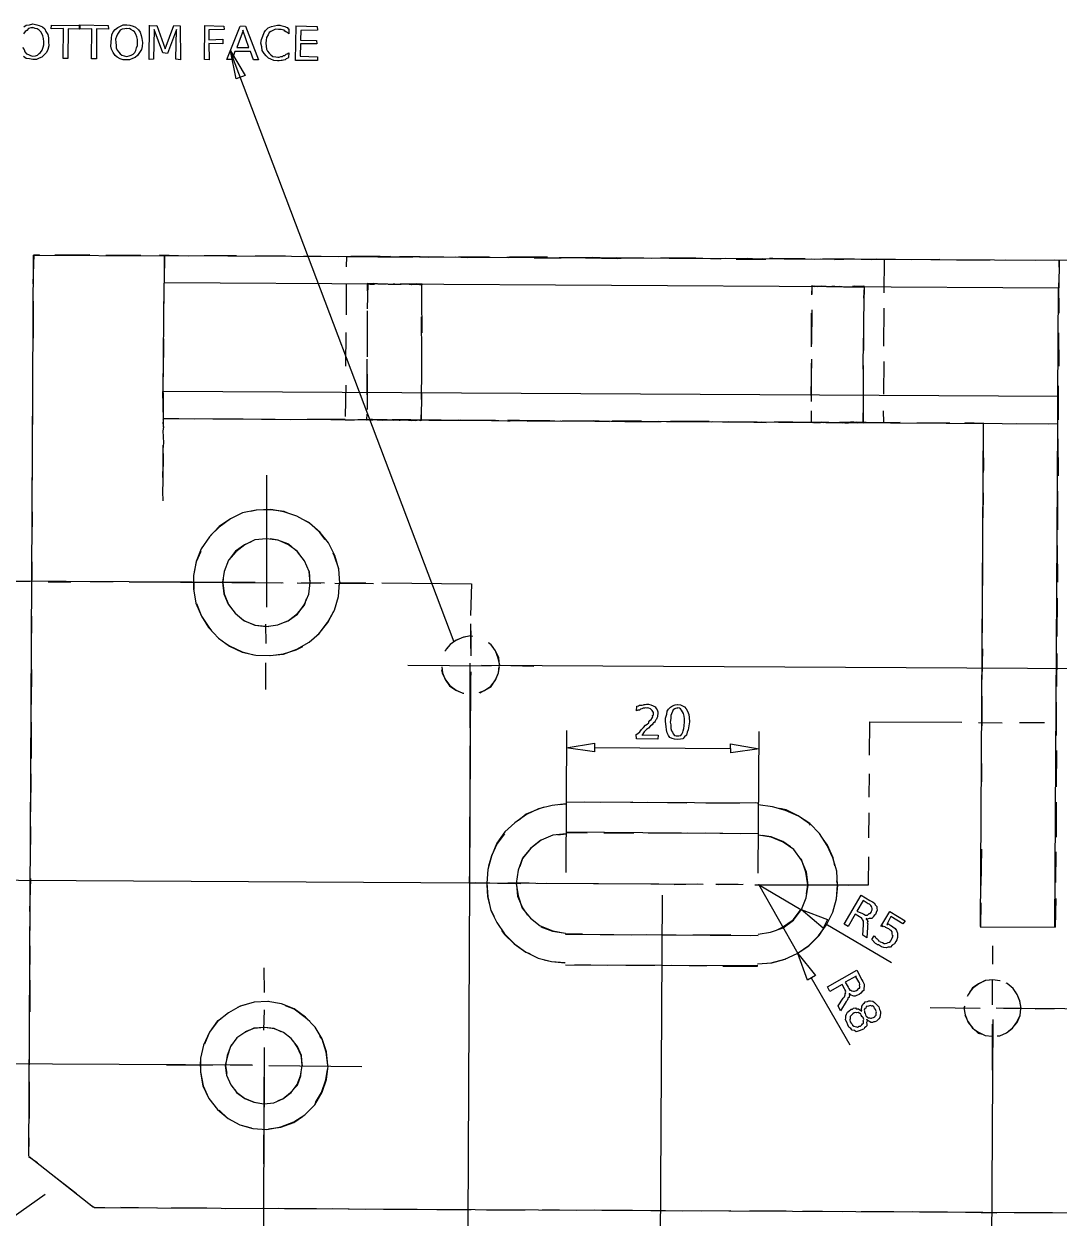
# Model space of a CAD drawing. Header units: millimetres. Extents: x -1 to 541, y -1 to 401.
# Drawn here: x 109.1 to 200.5, y 109.9 to 215.2 of the extents above; entities that cross this region are included whole.
import ezdxf

# ---------------------------------------------------------------- set-up
doc = ezdxf.new("R2010")
doc.units = ezdxf.units.MM

msp = doc.modelspace()

# ---------------------------------------------------------------- linework, layer by layer
for points in [[(109.89, 215.23), (110.23, 215.16), (110.46, 215.1), (110.73, 214.96), (110.94, 214.79), (111.05, 214.56), (111.2, 214.29), (111.28, 214.01), (111.28, 213.66), (111.29, 213.29), (111.2, 212.98), (111.1, 212.72), (110.9, 212.5), (110.69, 212.31), (110.45, 212.21), (110.2, 212.09), (109.9, 212.1), (109.59, 212.14), (109.3, 212.17), (109.07, 212.36)], [(109.09, 214.97), (109.31, 215.13), (109.61, 215.16), (109.88, 215.23)], [(111.54, 215.13), (114.03, 215.1), (114.03, 214.77), (113.01, 214.81), (112.99, 212.17), (112.57, 212.17), (112.6, 214.82), (111.5, 214.79), (111.53, 215.13)], [(114.03, 215.14), (116.54, 215.09), (116.57, 214.78), (115.52, 214.8), (115.5, 212.14), (115.06, 212.15), (115.1, 214.8), (114.02, 214.76), (114, 215.15)], [(118.17, 215.15), (118.45, 215.12), (118.75, 215.02), (118.96, 214.95), (119.21, 214.7), (119.37, 214.51), (119.46, 214.21), (119.52, 213.95), (119.56, 213.59), (119.55, 213.24), (119.48, 212.96), (119.32, 212.72), (119.14, 212.44), (118.93, 212.28), (118.7, 212.17), (118.43, 212.05), (118.13, 212.06), (117.85, 212.07), (117.6, 212.14), (117.32, 212.29), (117.17, 212.44), (116.98, 212.7), (116.84, 213.01), (116.78, 213.28), (116.81, 213.58), (116.83, 213.98), (116.85, 214.26), (116.97, 214.54), (117.16, 214.74), (117.38, 214.92), (117.62, 215.04), (117.86, 215.15), (118.18, 215.15)], [(120.18, 215.07), (120.83, 215.08), (121.58, 213.02), (122.35, 215.09), (122.91, 215.07), (122.94, 212.06), (122.51, 212.11), (122.57, 214.75), (121.79, 212.63), (121.38, 212.67), (120.6, 214.73), (120.55, 212.12), (120.16, 212.1), (120.2, 215.11)], [(125.02, 215.1), (126.75, 215.03), (126.79, 214.75), (125.44, 214.72), (125.43, 213.83), (126.66, 213.87), (126.67, 213.48), (125.42, 213.5), (125.45, 212.06), (125.05, 212.1), (125.08, 215.07)], [(128.22, 215.05), (128.66, 215.02), (129.8, 212.07), (129.38, 212.05), (129.09, 212.8), (127.72, 212.8), (127.49, 212.08), (127.02, 212.08), (128.18, 215.03)], [(132.5, 214.8), (132.49, 214.36), (132.36, 214.48), (132.27, 214.51), (132.14, 214.6), (132.08, 214.68), (131.93, 214.72), (131.81, 214.73), (131.7, 214.74), (131.57, 214.74), (131.31, 214.76), (131.13, 214.67), (130.89, 214.57), (130.76, 214.47), (130.66, 214.27), (130.52, 214.04), (130.5, 213.79), (130.47, 213.52), (130.49, 213.28), (130.53, 213), (130.6, 212.83), (130.76, 212.64), (130.89, 212.5), (131.08, 212.37), (131.33, 212.33), (131.51, 212.29), (131.64, 212.31), (131.79, 212.35), (131.92, 212.37), (132.02, 212.44), (132.15, 212.45), (132.25, 212.55), (132.35, 212.58), (132.48, 212.69), (132.47, 212.26), (132.39, 212.22), (132.24, 212.14), (132.16, 212.07), (132.03, 212.04), (131.9, 212.01), (131.8, 212.01), (131.64, 211.96), (131.49, 211.98), (131.17, 212), (130.9, 212.11), (130.69, 212.2), (130.48, 212.4), (130.3, 212.63), (130.12, 212.89), (130.1, 213.2), (130.03, 213.53), (130.08, 213.86), (130.19, 214.16), (130.3, 214.46), (130.44, 214.66), (130.65, 214.87), (130.95, 214.99), (131.23, 215.07), (131.5, 215.11), (131.68, 215.12), (131.79, 215.1), (131.9, 215.07), (132.02, 215.03), (132.15, 214.99), (132.25, 214.94), (132.35, 214.9), (132.46, 214.77)], [(133.1, 215.05), (135, 215.01), (135.03, 214.69), (133.54, 214.66), (133.51, 213.81), (134.94, 213.77), (134.96, 213.46), (133.53, 213.47), (133.5, 212.38), (135.03, 212.33), (135.01, 212.01), (133.08, 212.01), (133.13, 215.05)], [(108.98, 213.14), (109.12, 212.97), (109.18, 212.76), (109.32, 212.6), (109.5, 212.52), (109.68, 212.44), (109.87, 212.39), (110.12, 212.42), (110.29, 212.48), (110.46, 212.61), (110.58, 212.72), (110.7, 212.92), (110.79, 213.17), (110.87, 213.39), (110.87, 213.64), (110.83, 213.94), (110.78, 214.17), (110.7, 214.34), (110.6, 214.54), (110.45, 214.69), (110.28, 214.79), (110.1, 214.83), (109.88, 214.9)], [(109.93, 214.87), (109.71, 214.88), (109.51, 214.82), (109.35, 214.66), (109.2, 214.56), (109.06, 214.35)], [(118.2, 214.82), (118, 214.81), (117.79, 214.77), (117.59, 214.68), (117.49, 214.49), (117.36, 214.33), (117.28, 214.13), (117.2, 213.88), (117.21, 213.59), (117.24, 213.33), (117.24, 213.13), (117.34, 212.9), (117.49, 212.73), (117.59, 212.58), (117.75, 212.47), (117.96, 212.42), (118.16, 212.37), (118.4, 212.4), (118.58, 212.46), (118.75, 212.55), (118.89, 212.71), (118.99, 212.89), (119.04, 213.12), (119.12, 213.33), (119.14, 213.62), (119.14, 213.85), (119.08, 214.08), (118.97, 214.32), (118.87, 214.53), (118.76, 214.61), (118.54, 214.74), (118.41, 214.84), (118.17, 214.81)], [(128.45, 214.65), (127.9, 213.15), (128.96, 213.14), (128.44, 214.67)], [(127.3, 212.83), (147.04, 160.73)], [(109.55, 115.36), (109.96, 194.84)], [(109.93, 192.29), (110, 194.89)], [(110.47, 194.85), (109.95, 194.84)], [(109.95, 194.84), (121.45, 194.77)], [(114.92, 194.85), (111.82, 194.84)], [(119.42, 194.79), (116.34, 194.81)], [(123.6, 194.74), (121.06, 194.82)], [(121.46, 194.8), (200.44, 194.39)], [(121.47, 194.81), (121.48, 192.38)], [(121.5, 194.79), (121.5, 193.68)], [(127.88, 194.76), (125.01, 194.78)], [(132.16, 194.76), (129.51, 194.73)], [(136.91, 194.67), (133.8, 194.75)], [(137.59, 194.7), (137.55, 193.8)], [(137.58, 194.7), (138.35, 194.72), (138.73, 194.73)], [(140.79, 194.69), (140.55, 194.7), (138.34, 194.7), (137.97, 194.72)], [(141.47, 194.71), (138.49, 194.68)], [(140.34, 194.69), (140.52, 194.68), (143.4, 194.64)], [(145.5, 194.65), (144.09, 194.69), (142.26, 194.67)], [(146.16, 194.64), (142.86, 194.68)], [(144.85, 194.65), (147.66, 194.68), (148.28, 194.62)], [(150.26, 194.63), (147.67, 194.62), (147.2, 194.64)], [(150.18, 194.64), (147.5, 194.67)], [(149.74, 194.64), (151.85, 194.61), (152.67, 194.64)], [(154.61, 194.65), (151.74, 194.61)], [(155.31, 194.64), (151.96, 194.66)], [(154.16, 194.59), (156.53, 194.59), (157.16, 194.61)], [(159.27, 194.62), (156.34, 194.59)], [(159.98, 194.59), (156.62, 194.59)], [(158.69, 194.6), (161.49, 194.55), (162.18, 194.59)], [(163.8, 194.59), (160.78, 194.56)], [(164.49, 194.53), (161.44, 194.58), (161.35, 194.57)], [(163.68, 194.59), (166.28, 194.57)], [(168.42, 194.56), (165.34, 194.58)], [(169.02, 194.55), (166.42, 194.55), (166.05, 194.53)], [(167.88, 194.58), (170.63, 194.52)], [(172.96, 194.55), (169.9, 194.52)], [(173.43, 194.52), (171.07, 194.53), (170.68, 194.5)], [(171.98, 194.49), (174.59, 194.49)], [(177.15, 194.48), (174.27, 194.51)], [(178.06, 194.52), (175.22, 194.54), (174.93, 194.53)], [(176.2, 194.52), (178.85, 194.47), (179.39, 194.51)], [(181.48, 194.46), (178.59, 194.48)], [(182.41, 194.49), (182.26, 194.47), (179.63, 194.51)], [(180.67, 194.46), (182.25, 194.5), (184.06, 194.49)], [(186.04, 194.45), (183, 194.46)], [(185.1, 194.46), (184.36, 194.49), (183.92, 194.42)], [(185.04, 191.5), (185.08, 194.46)], [(189.97, 194.45), (187.46, 194.43)], [(194.4, 194.4), (191.42, 194.4)], [(198.44, 194.36), (195.77, 194.38)], [(203.26, 194.35), (200.1, 194.39)], [(200.45, 194.35), (200.46, 193.78)], [(200.49, 194.38), (200.46, 191.94)], [(121.39, 182.82), (121.48, 192.36)], [(121.44, 192.27), (121.41, 188.82)], [(121.48, 192.42), (200.45, 191.94)], [(137.55, 192.32), (137.54, 189.57)], [(139.41, 192.33), (139.39, 191.67)], [(140.36, 192.27), (140.31, 192.29), (139.98, 192.32), (139.64, 192.29), (139.51, 192.28), (139.4, 192.3)], [(139.45, 192.3), (139.4, 190.1)], [(141.1, 192.27), (140.82, 192.26), (140.34, 192.28), (139.97, 192.3), (139.65, 192.3), (139.46, 192.33), (139.42, 192.26)], [(139.43, 192.28), (139.45, 192.3), (139.63, 192.26), (139.97, 192.26), (140.06, 192.27)], [(141.19, 192.3), (141.27, 192.27), (141.84, 192.26), (142.37, 192.27), (142.91, 192.29), (143.32, 192.25), (143.73, 192.28), (144.05, 192.26), (144.17, 192.29), (144.28, 192.27)], [(141.61, 192.27), (141.87, 192.26), (142.35, 192.29), (142.89, 192.3), (143.35, 192.25), (143.73, 192.28), (144.03, 192.24), (144.2, 192.23), (144.23, 192.29)], [(144.27, 192.28), (144.2, 192.26), (144.02, 192.27), (143.72, 192.3), (143.33, 192.25), (142.89, 192.27), (142.4, 192.25), (141.85, 192.26), (141.69, 192.26)], [(144.26, 192.28), (144.18, 192.24), (144.04, 192.26), (143.74, 192.29), (143.37, 192.26), (142.92, 192.28), (142.37, 192.31)], [(144.24, 190.81), (144.23, 192.28)], [(178.67, 192.09), (178.64, 191.32)], [(180.63, 192.08), (180.43, 192.05), (179.93, 192.07), (179.55, 192.1), (179.12, 192.07), (178.88, 192.07), (178.67, 192.11), (178.65, 192.08)], [(180.69, 192.08), (180.41, 192.06), (179.96, 192.05), (179.53, 192.09), (179.15, 192.06), (178.85, 192.08), (178.7, 192.07), (178.65, 192.09)], [(178.66, 192.12), (178.74, 192.1), (178.86, 192.11), (179.19, 192.08), (179.51, 192.1), (179.82, 192.09)], [(178.66, 192.06), (178.67, 192.11), (178.88, 192.08), (179.13, 192.1), (179.52, 192.09), (179.94, 192.06), (180.43, 192.06), (180.94, 192.07), (181.32, 192.08)], [(178.67, 192.06), (178.66, 191.39)], [(181.08, 192.09), (181.45, 192.04), (181.95, 192.04), (182.41, 192.04), (182.75, 192.05), (183.02, 192.05), (183.21, 192.09), (183.27, 192.09)], [(183.3, 192.08), (183.24, 192.09), (183.04, 192.07), (182.75, 192.07), (182.38, 192.06), (182.25, 192.07)], [(183.3, 192.06), (183.24, 192.05), (183.02, 192.06), (182.78, 192.07), (182.38, 192.09), (182.25, 192.05)], [(182.68, 192.05), (182.79, 192.09), (183.05, 192.03), (183.2, 192.05), (183.29, 192.04)], [(183.24, 191.05), (183.3, 192.03)], [(183.26, 189.14), (183.3, 192.07)], [(200.38, 182.34), (200.42, 191.95)], [(200.44, 192.38), (200.46, 189.71)], [(109.96, 187.52), (109.95, 190.76)], [(144.25, 187.99), (144.24, 191.1)], [(139.41, 189.92), (139.4, 186.96)], [(178.61, 189.7), (178.61, 186.74)], [(178.65, 190), (178.63, 186.97)], [(185.02, 186.79), (185.03, 190.14)], [(139.4, 188.62), (139.41, 185.86)], [(144.23, 185.99), (144.21, 189.39)], [(183.24, 186.41), (183.26, 189.56)], [(137.52, 188.02), (137.5, 185.03)], [(200.44, 187.97), (200.45, 185.05)], [(121.43, 187.44), (121.4, 184.09)], [(144.22, 184.11), (144.24, 186.72)], [(183.2, 184.78), (183.21, 187.52)], [(109.9, 183.05), (109.89, 185.84)], [(139.37, 185.65), (139.38, 182.5)], [(178.64, 185.66), (178.57, 182.45)], [(185, 182.56), (185.04, 185.45)], [(144.19, 182.09), (144.22, 184.7)], [(178.59, 185.29), (178.6, 181.91)], [(183.23, 182.5), (183.21, 185.09)], [(137.53, 183.36), (137.46, 180.59)], [(139.4, 184.33), (139.39, 181.2)], [(121.42, 180.36), (121.37, 182.8)], [(121.39, 182.83), (200.39, 182.39)], [(121.39, 182.71), (121.4, 179.65)], [(144.19, 180.3), (144.22, 182.64)], [(183.21, 180.04), (183.22, 183.19)], [(200.37, 179.99), (200.38, 182.34)], [(200.39, 183.29), (200.41, 180.29)], [(109.86, 178.37), (109.9, 181.36)], [(121.36, 180.38), (121.4, 180.33), (121.39, 180.22), (121.37, 180.01), (121.41, 179.66), (121.37, 179.32), (121.4, 178.81), (121.41, 178.27), (121.37, 177.68), (121.39, 177.01), (121.4, 176.35), (121.35, 175.56), (121.37, 174.82), (121.33, 173.99), (121.38, 173.17)], [(121.39, 180.41), (200.39, 179.94)], [(124.16, 180.37), (121.41, 180.42)], [(128.46, 180.37), (125.78, 180.36)], [(132.65, 180.3), (130.08, 180.32)], [(137.47, 180.32), (134.15, 180.35)], [(137.5, 180.28), (138.24, 180.31), (138.3, 180.29)], [(141.18, 180.3), (140.47, 180.31), (138.57, 180.3)], [(141.72, 180.25), (139.11, 180.31)], [(139.37, 180.8), (139.34, 180.32)], [(140.07, 180.29), (139.87, 180.33), (139.59, 180.33), (139.4, 180.27), (139.35, 180.32)], [(139.35, 180.31), (139.42, 180.33), (139.59, 180.31), (139.89, 180.3), (140.24, 180.32), (140.74, 180.26), (140.82, 180.29)], [(139.39, 180.28), (139.42, 180.29), (139.61, 180.32), (139.86, 180.32), (140.29, 180.31), (140.7, 180.29), (140.76, 180.3)], [(142.31, 180.28), (141.81, 180.3), (141.21, 180.27), (140.74, 180.26), (140.24, 180.31), (139.9, 180.31), (139.63, 180.32), (139.53, 180.28)], [(139.87, 180.31), (140.48, 180.32), (143.3, 180.26)], [(144.17, 180.29), (144.12, 180.24), (143.93, 180.26), (143.69, 180.26), (143.26, 180.31), (142.83, 180.3), (142.34, 180.31), (141.78, 180.3), (141.62, 180.31)], [(142.23, 180.27), (142.32, 180.26), (142.79, 180.29), (143.29, 180.27), (143.68, 180.25), (143.98, 180.29), (144.11, 180.25), (144.19, 180.27)], [(142.48, 180.3), (142.79, 180.3), (143.32, 180.25), (143.65, 180.29), (143.98, 180.26), (144.16, 180.29), (144.17, 180.27)], [(145.93, 180.26), (144.05, 180.28), (142.78, 180.26)], [(146.25, 180.23), (143.15, 180.31)], [(144.17, 180.25), (144.18, 180.73)], [(144.85, 180.28), (147.62, 180.26), (147.6, 180.22)], [(150.74, 180.23), (147.63, 180.25), (147.44, 180.27)], [(150.37, 180.24), (147.65, 180.28)], [(148.98, 180.27), (151.8, 180.22), (152.03, 180.21)], [(154.95, 180.19), (151.82, 180.26)], [(155.53, 180.22), (152.14, 180.21)], [(153.54, 180.19), (156.48, 180.22), (156.52, 180.2)], [(159.38, 180.22), (156.63, 180.2)], [(159.89, 180.18), (157.23, 180.2)], [(158.18, 180.22), (160.8, 180.15)], [(163.62, 180.19), (161.01, 180.18)], [(164.72, 180.13), (161.52, 180.2)], [(162.16, 180.16), (165.35, 180.16)], [(168.18, 180.13), (165.14, 180.17)], [(169.58, 180.15), (166.28, 180.17), (166.19, 180.17)], [(166.76, 180.17), (169.77, 180.14)], [(171.34, 180.16), (174.63, 180.08)], [(178.59, 181.11), (178.59, 180.08)], [(183.19, 180.04), (183.19, 180.93)], [(185.01, 180.08), (184.99, 181.11)], [(172.71, 180.1), (169.85, 180.14)], [(173.84, 180.09), (171.05, 180.1)], [(177.64, 180.07), (174.18, 180.1)], [(178.61, 180.08), (175.37, 180.13)], [(176.03, 180.12), (178.73, 180.07), (179.37, 180.09)], [(178.55, 180.1), (178.65, 180.11), (178.84, 180.06), (179.09, 180.09), (179.43, 180.1), (179.72, 180.07)], [(180.51, 180.05), (180.35, 180.05), (179.88, 180.06), (179.48, 180.09), (179.09, 180.05), (178.83, 180.06), (178.67, 180.09), (178.57, 180.08)], [(178.58, 180.1), (178.64, 180.11), (178.8, 180.08), (179.11, 180.07), (179.43, 180.07), (179.92, 180.11), (180.16, 180.11)], [(181.3, 180.07), (180.87, 180.04), (180.35, 180.04), (179.9, 180.05), (179.48, 180.07), (179.1, 180.07), (178.79, 180.07), (178.66, 180.08), (178.58, 180.1)], [(182.49, 180.04), (179.13, 180.06)], [(183.46, 180.07), (182.14, 180.09), (180.04, 180.05)], [(180.94, 180.06), (182.18, 180.1), (184.28, 180.07), (184.29, 180.02)], [(181.21, 180.07), (181.4, 180.05), (181.9, 180.07), (182.32, 180.06), (182.72, 180.05), (182.99, 180.08), (183.15, 180.08), (183.23, 180.04)], [(181.57, 180.05), (181.89, 180.04), (182.32, 180.07), (182.71, 180.05), (182.99, 180.09), (183.17, 180.06), (183.21, 180.08)], [(183.2, 180.05), (183.14, 180.05), (182.98, 180.05), (182.73, 180.08), (182.36, 180.09), (182.07, 180.09)], [(183.19, 180.09), (183.17, 180.04), (182.95, 180.04), (182.69, 180.03), (182.6, 180.09)], [(186.44, 180.08), (183.73, 180.03)], [(190.85, 180.01), (187.94, 180.02)], [(193.82, 179.97), (192.17, 180.04)], [(193.55, 135.61), (193.81, 180.04)], [(193.76, 180), (195.45, 179.98)], [(196.68, 179.99), (199.52, 179.95)], [(200.12, 135.58), (200.38, 180)], [(121.38, 178.06), (121.37, 174.97)], [(193.79, 178.34), (193.78, 177.91), (193.79, 177.29), (193.8, 176.65), (193.8, 175.96), (193.77, 175.66)], [(200.36, 178.63), (200.39, 175.36)], [(109.83, 173.66), (109.86, 176.8)], [(130.54, 163.79), (130.55, 175.43)], [(193.74, 174.17), (193.77, 173.61), (193.77, 172.8)], [(200.35, 174), (200.35, 170.59)], [(193.76, 172.81), (193.72, 170.46)], [(109.84, 169.48), (109.85, 172.18)], [(127.8, 171.81), (127.33, 171.58), (126.34, 170.83), (125.58, 170.1)], [(132.4, 172.08), (132.07, 172.23), (130.88, 172.36), (129.64, 172.33), (129.13, 172.22)], [(135.69, 169.76), (135.23, 170.36), (134.3, 171.21), (133.77, 171.48)], [(133.65, 168.15), (133.25, 168.68), (132.46, 169.27), (131.56, 169.69), (130.83, 169.81)], [(124.71, 168.68), (124.31, 167.78), (124.07, 166.57), (124.09, 165.35)], [(129.16, 169.55), (128.57, 169.28), (127.79, 168.71), (127.21, 167.99)], [(193.71, 168.99), (193.73, 165.69)], [(200.31, 169.21), (200.35, 165.98)], [(109.81, 164.48), (109.84, 167.77)], [(136.99, 165.91), (136.9, 167.15), (136.53, 168.28), (136.4, 168.54)], [(134.37, 165.93), (134.3, 166.91)], [(129.52, 165.95), (68.29, 166.29)], [(100.64, 166.08), (109.65, 166.08)], [(111.23, 166.02), (113.25, 166.01)], [(114.94, 166.03), (116.98, 166.04)], [(118.39, 166.01), (132, 165.93)], [(121.06, 166.01), (131.84, 165.92)], [(126.69, 166.35), (126.66, 165.93), (126.79, 164.94), (127.16, 164.02), (127.31, 163.83)], [(133.21, 165.93), (135.3, 165.9)], [(133.6, 165.95), (135.65, 165.91)], [(136.56, 165.88), (139.96, 165.86)], [(136.86, 164.72), (136.95, 165.88)], [(137.04, 165.94), (139.28, 165.91)], [(140.71, 165.92), (148.6, 165.84), (148.52, 163.04)], [(132.19, 162.47), (132.44, 162.57), (133.26, 163.21), (133.87, 163.96), (134.05, 164.52)], [(200.32, 164.58), (200.29, 161.18)], [(124.35, 164.09), (124.78, 162.98), (125.43, 162), (125.67, 161.69)], [(135.06, 161.38), (135.14, 161.43), (135.93, 162.43), (136.46, 163.42)], [(193.69, 164.15), (193.69, 161.51)], [(109.77, 159.91), (109.8, 162.98)], [(128.2, 162.86), (128.57, 162.58), (129.52, 162.2), (130.47, 162.09), (130.73, 162.08)], [(130.48, 160.58), (130.47, 162.29)], [(148.55, 160.14), (148.55, 162.3)], [(148.73, 161.19), (148.54, 161.24), (147.85, 161.11), (147.26, 160.86), (146.73, 160.48), (146.3, 159.94), (146.29, 159.89)], [(148.6, 161.21), (148.58, 161.24), (147.91, 161.12), (147.23, 160.85), (146.74, 160.47), (146.39, 160.06)], [(148.56, 161.68), (148.55, 159.49)], [(126.92, 160.58), (127.25, 160.37), (128.37, 159.84), (129.41, 159.57)], [(130.87, 159.5), (132.01, 159.65), (133.15, 160.02), (133.71, 160.31)], [(151.09, 158.66), (151.04, 159.3), (150.73, 159.93), (150.37, 160.42), (150.11, 160.65)], [(151.12, 158.66), (150.98, 159.28), (150.73, 159.92), (150.35, 160.45), (150.12, 160.62)], [(193.71, 160.09), (193.66, 157.39)], [(200.29, 159.69), (200.26, 156.78)], [(109.77, 155.19), (109.8, 158.29)], [(130.45, 156.51), (130.46, 158.87)], [(142.99, 158.66), (150.35, 158.61)], [(145.98, 158.25), (146.03, 157.99), (146.31, 157.36), (146.7, 156.86), (147.25, 156.46), (147.85, 156.19), (147.94, 156.19)], [(146, 158.51), (146.06, 157.97), (146.3, 157.39), (146.68, 156.83), (147.24, 156.45), (147.64, 156.28)], [(148.55, 158.07), (148.48, 156.26)], [(148.5, 153.12), (148.5, 158.84)], [(149.3, 156.24), (149.77, 156.43), (150.31, 156.82), (150.72, 157.34), (151.01, 157.99), (151.06, 158.55)], [(149.37, 156.23), (149.8, 156.45), (150.34, 156.79), (150.72, 157.37), (151, 157.98), (151.08, 158.55)], [(149.51, 158.66), (288.75, 157.89)], [(152.08, 158.62), (154.11, 158.58)], [(148.54, 157.64), (148.04, 61.14)], [(193.67, 155.93), (193.67, 153.3)], [(163.68, 152.52), (165.1, 152.49), (165.06, 152.13), (163.19, 152.15), (163.15, 152.54), (163.3, 152.64), (163.46, 152.78), (163.63, 152.98), (163.8, 153.16), (163.98, 153.36), (164.13, 153.47), (164.27, 153.56), (164.28, 153.67), (164.37, 153.79), (164.47, 153.88), (164.55, 153.98), (164.55, 154.02), (164.61, 154.11), (164.6, 154.22), (164.67, 154.28), (164.67, 154.35), (164.67, 154.47), (164.61, 154.58), (164.55, 154.66), (164.49, 154.71), (164.42, 154.82), (164.27, 154.86), (164.16, 154.9), (164.08, 154.86), (163.95, 154.9), (163.89, 154.88), (163.77, 154.87), (163.65, 154.81), (163.53, 154.79), (163.44, 154.7), (163.29, 154.68), (163.19, 154.63), (163.2, 155.05), (163.35, 155.06), (163.43, 155.12), (163.54, 155.13), (163.67, 155.14), (163.79, 155.16), (163.85, 155.18), (163.95, 155.19), (164.07, 155.22), (164.25, 155.22), (164.44, 155.17), (164.65, 155.08), (164.82, 154.98), (164.92, 154.84), (164.99, 154.72), (165.07, 154.53), (165.05, 154.37), (165.03, 154.23), (165.04, 154.19), (165.04, 154.1), (164.98, 153.99), (164.94, 153.9), (164.9, 153.85), (164.83, 153.72), (164.75, 153.58), (164.67, 153.61), (164.64, 153.53), (164.56, 153.41), (164.41, 153.3), (164.25, 153.11), (164.07, 152.98), (163.86, 152.77), (163.64, 152.47)], [(166.78, 155.19), (167.06, 155.16), (167.24, 155.08), (167.41, 154.99), (167.56, 154.81), (167.67, 154.61), (167.8, 154.3), (167.82, 154.03), (167.86, 153.65), (167.79, 153.31), (167.75, 152.97), (167.65, 152.74), (167.58, 152.48), (167.43, 152.33), (167.26, 152.15), (167.05, 152.12), (166.78, 152.1), (166.52, 152.12), (166.32, 152.2), (166.13, 152.29), (165.99, 152.47), (165.89, 152.69), (165.84, 152.97), (165.81, 153.26), (165.74, 153.68), (165.75, 153.98), (165.86, 154.33), (165.88, 154.6), (166.01, 154.78), (166.19, 154.96), (166.37, 155.08), (166.6, 155.16), (166.83, 155.2)], [(166.79, 154.85), (166.67, 154.88), (166.55, 154.82), (166.43, 154.71), (166.35, 154.57), (166.27, 154.38), (166.2, 154.22), (166.2, 153.95), (166.16, 153.63), (166.2, 153.39), (166.2, 153.08), (166.26, 152.88), (166.35, 152.74), (166.42, 152.6), (166.52, 152.46), (166.67, 152.44), (166.79, 152.42), (166.93, 152.44), (167.08, 152.47), (167.17, 152.56), (167.26, 152.74), (167.31, 152.88), (167.37, 153.07), (167.4, 153.32), (167.43, 153.67), (167.43, 153.94), (167.38, 154.15), (167.34, 154.4), (167.25, 154.54), (167.16, 154.68), (167.07, 154.82), (166.97, 154.86), (166.78, 154.89)], [(200.23, 155.41), (200.24, 152.45)], [(148.51, 154.7), (148.44, 142.17)], [(109.76, 150.44), (109.78, 153.63)], [(156.96, 140.38), (157.02, 152.91)], [(173.93, 140.3), (174.01, 152.8)], [(183.76, 150.72), (183.77, 153.65), (191.91, 153.63)], [(193.37, 153.61), (195.46, 153.57)], [(196.99, 153.6), (199.2, 153.6)], [(159.51, 151.41), (171.46, 151.3)], [(193.61, 151.67), (193.64, 148.37)], [(200.25, 151.13), (200.22, 147.93)], [(109.7, 145.72), (109.75, 149.07)], [(183.71, 147.02), (183.76, 149.08)], [(156.93, 146.57), (158.57, 146.6)], [(156.97, 146.61), (173.97, 146.52)], [(160.02, 146.57), (162.87, 146.59)], [(164.17, 146.57), (167.61, 146.51)], [(169.29, 146.52), (172.31, 146.51)], [(173.68, 146.54), (173.99, 146.5)], [(193.58, 146.75), (193.57, 143.91)], [(200.24, 146.56), (200.23, 143.48)], [(156.96, 146.42), (155.72, 146.27), (154.54, 145.99), (153.47, 145.5), (152.45, 144.76), (151.57, 143.95), (150.86, 142.95), (150.37, 141.82), (150.07, 140.63), (149.96, 139.44), (150.05, 138.21), (150.32, 137.02), (150.86, 135.95), (151.54, 134.96), (152.43, 134.04), (153.39, 133.36), (154.51, 132.82), (155.68, 132.51), (156.88, 132.42)], [(155.03, 146.13), (154.58, 145.99), (153.43, 145.52), (152.76, 144.96)], [(156.95, 146.41), (156.36, 146.34)], [(173.9, 132.31), (175.08, 132.39), (176.28, 132.72), (177.36, 133.23), (178.38, 133.93), (179.25, 134.79), (179.94, 135.75), (180.52, 136.87), (180.82, 138.06), (180.93, 139.26), (180.85, 140.48), (180.5, 141.65), (180.02, 142.75), (179.33, 143.81), (178.47, 144.68), (177.49, 145.33), (176.32, 145.85), (175.18, 146.16), (173.93, 146.33)], [(178.55, 144.54), (178.44, 144.65), (177.45, 145.38), (176.39, 145.89), (175.82, 146.03)], [(183.68, 143.42), (183.72, 145.62)], [(109.69, 141.22), (109.7, 144.43)], [(151.53, 143.79), (150.87, 142.93), (150.39, 141.85), (150.1, 140.92)], [(156.97, 143.79), (155.79, 143.67), (154.77, 143.22), (153.82, 142.48), (153.12, 141.62), (152.72, 140.58), (152.56, 139.41), (152.72, 138.32), (153.1, 137.23), (153.83, 136.33), (154.68, 135.65), (155.8, 135.21), (156.87, 135.03)], [(156.98, 143.75), (156.23, 143.66)], [(173.93, 143.79), (156.98, 143.93)], [(156.98, 143.89), (158.81, 143.87)], [(160.29, 143.87), (162.93, 143.88)], [(164.24, 143.85), (167.64, 143.87)], [(169.29, 143.86), (172.34, 143.8)], [(173.91, 134.92), (175.02, 135.1), (176.12, 135.49), (177.04, 136.17), (177.73, 137.12), (178.16, 138.13), (178.32, 139.26), (178.19, 140.4), (177.75, 141.46), (177.06, 142.4), (176.13, 143.06), (175.08, 143.5), (173.96, 143.67)], [(176.76, 142.63), (176.1, 143.11), (175.08, 143.52), (174.28, 143.62)], [(180.7, 140.96), (180.54, 141.65), (180.03, 142.77), (179.67, 143.3)], [(154.71, 143.19), (153.86, 142.53), (153.12, 141.6), (152.89, 140.91)], [(193.62, 142.43), (193.58, 139.21)], [(173.62, 139.29), (183.67, 139.29), (183.7, 141.74)], [(178.2, 138.48), (178.29, 139.27), (178.14, 140.4), (177.75, 141.51), (177.67, 141.6)], [(200.21, 142.2), (200.18, 139.48)], [(148.44, 140.66), (148.41, 139.44), (149.25, 139.45)], [(164.44, 139.34), (78.18, 139.83)], [(109.63, 136.92), (109.7, 139.84)], [(148.95, 139.48), (150.24, 139.45)], [(149.97, 139.27), (150.03, 138.21), (150.32, 137.04), (150.61, 136.5)], [(150.9, 139.43), (152.98, 139.41)], [(151.81, 139.45), (153.69, 139.45)], [(152.59, 139.31), (152.66, 138.29), (153.13, 137.26), (153.55, 136.6)], [(154.44, 139.42), (165.16, 139.38)], [(155.2, 139.44), (169.05, 139.35)], [(166.5, 139.32), (168.6, 139.36)], [(170.17, 139.34), (172.16, 139.35)], [(170.39, 139.31), (172.59, 139.34)], [(173.93, 139.31), (181.93, 139.25)], [(173.94, 139.3), (177.69, 137.11)], [(173.96, 139.33), (177.41, 133.22)], [(180.55, 137), (180.82, 138.04), (180.95, 139.25), (180.87, 139.63)], [(165.45, 138.36), (165.1, 77.06)], [(183.42, 136.3), (183.47, 136.23), (183.55, 136.2), (183.59, 136.06), (183.55, 135.97), (183.56, 135.88), (183.59, 135.83), (183.58, 135.68), (183.58, 135.53), (183.5, 134.6), (183.16, 134.83), (183.23, 135.74), (183.23, 135.86), (183.23, 136.01), (183.21, 136.09), (183.13, 136.22), (183.09, 136.28), (183.03, 136.36), (182.96, 136.4), (182.86, 136.46), (182.49, 136.69), (181.85, 135.6), (181.5, 135.8), (183.01, 138.37), (183.78, 137.9), (184.02, 137.77), (184.15, 137.69), (184.28, 137.49), (184.4, 137.36), (184.4, 137.21), (184.41, 137.06), (184.34, 136.85), (184.27, 136.66), (184.16, 136.58), (184.07, 136.46), (184.04, 136.4), (183.94, 136.31), (183.79, 136.3), (183.71, 136.31), (183.54, 136.24), (183.44, 136.3)], [(200.2, 138.08), (200.14, 135.55)], [(175.66, 135.35), (176.06, 135.54), (177.01, 136.18), (177.65, 137.06)], [(183.2, 137.91), (182.64, 136.97), (183.14, 136.75), (183.24, 136.69), (183.38, 136.61), (183.49, 136.62), (183.57, 136.62), (183.63, 136.67), (183.72, 136.74), (183.8, 136.76), (183.92, 136.89), (183.96, 137.01), (183.99, 137.09), (183.99, 137.2), (183.96, 137.3), (183.92, 137.36), (183.87, 137.45), (183.75, 137.58), (183.62, 137.62), (183.19, 137.91)], [(193.57, 137.7), (193.54, 135.58)], [(185.53, 136.92), (186.9, 136.11), (186.7, 135.85), (185.64, 136.48), (185.27, 135.79), (185.33, 135.79), (185.41, 135.83), (185.46, 135.8), (185.5, 135.76), (185.52, 135.75), (185.58, 135.74), (185.59, 135.69), (185.61, 135.71), (185.82, 135.58), (186.01, 135.42), (186.13, 135.25), (186.21, 135.01), (186.23, 134.88), (186.21, 134.64), (186.16, 134.44), (186.07, 134.29), (185.94, 134.09), (185.76, 133.95), (185.59, 133.79), (185.4, 133.79), (185.23, 133.72), (185.02, 133.74), (184.8, 133.82), (184.53, 133.98), (184.46, 133.98), (184.39, 134.04), (184.29, 134.1), (184.24, 134.15), (184.14, 134.25), (184.12, 134.28), (184.01, 134.39), (183.94, 134.47), (184.15, 134.78), (184.22, 134.74), (184.25, 134.66), (184.33, 134.59), (184.41, 134.53), (184.5, 134.43), (184.53, 134.35), (184.66, 134.3), (184.7, 134.24), (184.9, 134.18), (185.05, 134.11), (185.12, 134.12), (185.27, 134.13), (185.4, 134.19), (185.55, 134.23), (185.63, 134.35), (185.7, 134.45), (185.76, 134.6), (185.84, 134.74), (185.78, 134.85), (185.76, 134.96), (185.74, 135.13), (185.67, 135.25), (185.55, 135.32), (185.44, 135.4), (185.37, 135.44), (185.26, 135.48), (185.16, 135.51), (185.14, 135.58), (185.01, 135.61), (184.96, 135.59), (184.89, 135.65), (184.76, 135.62), (185.53, 136.94)], [(109.64, 132.25), (109.62, 135.62)], [(151.27, 135.26), (151.52, 134.91), (152.39, 134.09), (153.4, 133.33), (153.75, 133.22)], [(154.74, 135.57), (155.77, 135.18), (156.92, 135.01)], [(158.4, 134.92), (156.89, 134.93)], [(156.93, 134.93), (173.92, 134.8)], [(162.76, 134.85), (159.98, 134.87)], [(166.67, 134.83), (164.08, 134.86)], [(171.5, 134.86), (168.14, 134.85)], [(177.63, 133.4), (178.4, 133.9), (179.29, 134.8), (179.89, 135.72)], [(179.88, 135.83), (185.7, 132.44)], [(193.52, 135.59), (200.15, 135.54)], [(173.9, 134.82), (173.21, 134.78)], [(194.62, 132.28), (194.64, 133.9)], [(173.86, 132.3), (175.12, 132.39), (176.31, 132.73), (176.37, 132.75)], [(130.35, 129.78), (130.31, 131.97)], [(155.03, 132.67), (155.67, 132.53), (156.86, 132.39)], [(173.88, 132.13), (156.91, 132.2)], [(160.59, 132.18), (157.73, 132.22)], [(164.81, 132.17), (162.23, 132.17)], [(169.37, 132.12), (166.3, 132.16)], [(173.87, 132.08), (170.79, 132.09)], [(181.97, 129.71), (181.97, 129.59), (181.97, 129.53), (181.95, 129.44), (181.94, 129.35), (181.84, 129.3), (181.84, 129.22), (181.78, 129.09), (181.7, 128.99), (181.2, 128.17), (180.97, 128.61), (181.42, 129.28), (181.55, 129.4), (181.59, 129.58), (181.61, 129.66), (181.67, 129.75), (181.63, 129.81), (181.66, 129.91), (181.57, 130.04), (181.54, 130.1), (181.32, 130.49), (180.24, 129.88), (180.04, 130.27), (182.64, 131.75), (183.08, 130.91), (183.17, 130.74), (183.27, 130.51), (183.28, 130.32), (183.26, 130.18), (183.25, 129.97), (183.11, 129.87), (182.99, 129.72), (182.84, 129.62), (182.7, 129.56), (182.6, 129.51), (182.47, 129.46), (182.37, 129.47), (182.28, 129.5), (182.13, 129.56), (182.07, 129.58), (181.91, 129.67)], [(109.65, 128.07), (109.65, 130.86)], [(178.61, 131.09), (182.01, 125.16)], [(182.56, 131.21), (181.59, 130.7), (181.87, 130.24), (181.93, 130.13), (182, 130), (182.09, 129.98), (182.18, 129.94), (182.33, 129.9), (182.42, 129.89), (182.5, 129.94), (182.59, 129.95), (182.71, 130.06), (182.8, 130.16), (182.89, 130.18), (182.89, 130.32), (182.87, 130.42), (182.89, 130.53), (182.86, 130.63), (182.8, 130.73), (182.53, 131.18)], [(194.33, 130.87), (193.98, 130.84), (193.38, 130.56), (192.84, 130.19), (192.48, 129.65), (192.38, 129.42)], [(195.29, 130.82), (195.26, 130.8), (194.64, 130.9), (193.97, 130.83), (193.41, 130.54), (192.83, 130.15), (192.58, 129.81)], [(194.6, 128.7), (194.6, 130.93)], [(197.13, 128.41), (197.01, 129.05), (196.77, 129.61), (196.42, 130.15), (195.91, 130.58), (195.8, 130.6)], [(197.13, 128.37), (197.02, 129.01), (196.79, 129.61), (196.64, 129.83)], [(130.7, 128.99), (130.64, 129), (129.44, 128.93), (128.23, 128.58), (127.96, 128.45)], [(134.34, 127.22), (133.94, 127.59), (132.97, 128.31), (132.2, 128.62)], [(183.06, 128.14), (183.03, 128.23), (183.03, 128.37), (183.06, 128.45), (183.08, 128.57), (183.15, 128.7), (183.18, 128.77), (183.3, 128.88), (183.37, 128.95), (183.57, 128.99), (183.7, 129.05), (183.83, 129.06), (184.03, 129.01), (184.18, 128.91), (184.27, 128.82), (184.45, 128.63), (184.57, 128.51), (184.62, 128.28), (184.72, 128.12), (184.73, 127.94), (184.7, 127.78), (184.67, 127.59), (184.56, 127.46), (184.45, 127.35), (184.36, 127.24), (184.21, 127.19), (184.12, 127.19), (184, 127.14), (183.87, 127.14), (183.75, 127.23), (183.64, 127.28), (183.55, 127.33), (183.5, 127.42), (183.54, 127.24), (183.49, 127.13), (183.5, 126.99), (183.5, 126.85), (183.43, 126.74), (183.31, 126.67), (183.26, 126.54), (183.13, 126.51), (182.93, 126.43), (182.74, 126.36), (182.56, 126.32), (182.42, 126.42), (182.23, 126.45), (182.1, 126.6), (181.93, 126.72), (181.84, 126.94), (181.74, 127.17), (181.64, 127.36), (181.67, 127.55), (181.66, 127.72), (181.73, 127.88), (181.8, 128.04), (181.93, 128.14), (182.14, 128.3), (182.24, 128.32), (182.34, 128.4), (182.51, 128.42), (182.58, 128.35), (182.77, 128.34), (182.88, 128.26), (182.99, 128.19), (183.06, 128.14)], [(183.54, 128.57), (183.44, 128.52), (183.42, 128.39), (183.35, 128.36), (183.29, 128.23), (183.32, 128.16), (183.3, 128.02), (183.36, 127.92), (183.39, 127.82), (183.44, 127.71), (183.58, 127.61), (183.64, 127.56), (183.74, 127.55), (183.83, 127.53), (183.91, 127.51), (183.98, 127.56), (184.09, 127.59), (184.23, 127.63), (184.26, 127.73), (184.34, 127.78), (184.35, 127.93), (184.33, 127.98), (184.36, 128.09), (184.32, 128.19), (184.29, 128.29), (184.19, 128.41), (184.13, 128.51), (184.02, 128.6), (183.93, 128.58), (183.87, 128.64), (183.75, 128.61), (183.66, 128.57), (183.55, 128.54)], [(192.17, 128.58), (192.08, 128.42), (192.19, 127.8), (192.46, 127.13), (192.87, 126.65), (193.33, 126.21), (193.72, 126.1)], [(130.29, 126.46), (130.33, 128.24)], [(183.11, 127.64), (183.02, 127.77), (182.99, 127.9), (182.9, 127.94), (182.75, 128.01), (182.62, 128), (182.53, 128.02), (182.4, 127.98), (182.28, 127.9), (182.21, 127.85), (182.14, 127.76), (182.04, 127.66), (182.03, 127.58), (182.04, 127.46), (182.01, 127.37), (182.04, 127.19), (182.12, 127.09), (182.21, 127), (182.24, 126.89), (182.36, 126.81), (182.49, 126.77), (182.61, 126.74), (182.7, 126.73), (182.83, 126.81), (182.95, 126.81), (183.06, 126.93), (183.13, 127.03), (183.21, 127.07), (183.21, 127.21), (183.2, 127.28), (183.24, 127.4), (183.2, 127.57), (183.11, 127.67)], [(189.1, 128.45), (193.52, 128.4)], [(192.23, 127.79), (192.17, 127.78), (192.46, 127.19), (192.83, 126.65), (193.36, 126.27), (193.97, 125.99), (194.59, 125.92), (194.62, 125.93)], [(194.94, 128.42), (197.08, 128.41)], [(195.01, 125.96), (195.24, 125.96), (195.85, 126.22), (196.36, 126.63), (196.75, 127.16), (197.01, 127.72)], [(195.59, 128.4), (298.59, 127.83)], [(196.06, 126.4), (196.35, 126.64), (196.77, 127.15), (197.05, 127.74), (197.12, 128.37)], [(198.38, 128.35), (200.09, 128.37)], [(109.61, 123.4), (109.61, 126.8)], [(126.51, 127.46), (126.2, 127.27), (125.5, 126.29), (125.03, 125.24)], [(131.81, 126.31), (131.2, 126.6), (130.33, 126.7), (129.41, 126.6), (128.64, 126.31), (128.62, 126.3)], [(194.62, 127.41), (194.2, 52.92)], [(194.6, 122.92), (194.6, 126.98)], [(135.94, 123.33), (135.78, 124.53), (135.42, 125.68), (135.22, 125.94)], [(127.44, 125.17), (127.37, 125.07), (127.04, 124.23), (126.9, 123.33), (127.03, 122.65)], [(130.27, 114.68), (130.33, 124.94)], [(133.69, 123.3), (133.58, 124.22), (133.21, 124.99), (133.06, 125.25)], [(129.26, 123.36), (88.12, 123.58)], [(121.68, 123.39), (125.75, 123.38)], [(124.67, 123.66), (124.69, 122.78), (124.93, 121.56), (125.39, 120.49)], [(127.3, 123.39), (129.27, 123.38)], [(130.73, 123.34), (138.93, 123.27)], [(130.3, 122.31), (130.1, 85.22)], [(131.56, 120.25), (131.95, 120.4), (132.64, 120.95), (133.24, 121.6), (133.56, 122.43), (133.59, 122.82)], [(134.83, 120.07), (135.38, 120.96), (135.76, 122.09), (135.89, 122.99)], [(109.59, 118.68), (109.59, 121.9)], [(127.71, 121.21), (127.87, 120.95), (128.6, 120.44), (129.39, 120.1), (129.92, 120.03)], [(126.35, 119.39), (127.07, 118.7), (128.17, 118.1), (129.15, 117.84)], [(130.68, 117.75), (131.79, 117.89), (132.93, 118.32), (133.69, 118.85)], [(109.55, 115.38), (109.58, 116.95)], [(109.52, 115.33), (110.3, 114.78)], [(109.56, 115.33), (115.24, 110.85)], [(111.52, 113.8), (113.75, 112.04)], [(96.9, 102.04), (110.98, 111.98)], [(114.89, 111.07), (115.29, 110.85)], [(115.29, 110.83), (116.25, 110.81)], [(115.3, 110.82), (232.99, 110.2)], [(117.66, 110.84), (120.81, 110.79)], [(122.09, 110.8), (125.26, 110.79)], [(126.92, 110.74), (130.13, 110.76)], [(131.6, 110.76), (134.94, 110.73)], [(136.38, 110.72), (139.3, 110.68)], [(140.84, 110.67), (143.83, 110.67)], [(145.56, 110.65), (148.59, 110.63)], [(154.88, 110.64), (157.87, 110.58)], [(159.47, 110.62), (162.82, 110.58)], [(149.93, 110.61), (153.34, 110.61)], [(164.44, 110.55), (167.25, 110.53)], [(168.91, 110.52), (171.52, 110.54)], [(173.15, 110.53), (176.4, 110.53)], [(177.87, 110.52), (181.33, 110.46)], [(183.02, 110.47), (185.89, 110.45)], [(187.52, 110.46), (190.63, 110.43)], [(192.21, 110.4), (195, 110.36)], [(196.51, 110.39), (199.91, 110.38)]]:
    msp.add_lwpolyline(points)
for points in [[(127.84, 210.38), (127.33, 212.87), (128.62, 210.69)], [(137, 165.91), (136.9, 167.12), (136.54, 168.33), (135.98, 169.44), (135.24, 170.36), (134.31, 171.19), (133.2, 171.8), (132.06, 172.2), (130.89, 172.4), (129.61, 172.33), (128.41, 172.09), (127.34, 171.57), (126.33, 170.88), (125.48, 169.98), (124.76, 168.93), (124.3, 167.8), (124.08, 166.58), (124.07, 165.38), (124.28, 164.12), (124.77, 162.99), (125.41, 161.98), (126.27, 161.05), (127.26, 160.34), (128.37, 159.82), (129.58, 159.53), (130.77, 159.52), (132.03, 159.63), (133.2, 160.07), (134.27, 160.68), (135.17, 161.45), (135.9, 162.42), (136.52, 163.52), (136.87, 164.71), (136.96, 165.93)], [(134.37, 165.94), (134.29, 166.92), (133.86, 167.87), (133.25, 168.67), (132.49, 169.32), (131.51, 169.7), (130.53, 169.8), (129.5, 169.72), (128.61, 169.28), (127.82, 168.67), (127.15, 167.92), (126.79, 166.93), (126.63, 165.97), (126.75, 164.96), (127.14, 164.04), (127.76, 163.24), (128.53, 162.61), (129.5, 162.18), (130.49, 162.07), (131.52, 162.22), (132.47, 162.6), (133.24, 163.16), (133.83, 163.97), (134.24, 164.91), (134.38, 165.95)], [(159.46, 151.01), (156.97, 151.37), (159.47, 151.79)], [(171.47, 151.73), (174.02, 151.28), (171.5, 150.94)], [(179.67, 135.47), (177.71, 137.12), (180.04, 136.22)], [(178.28, 130.87), (177.42, 133.21), (178.97, 131.29)], [(135.94, 123.34), (135.81, 124.54), (135.43, 125.69), (134.81, 126.73), (133.97, 127.61), (132.95, 128.34), (131.83, 128.77), (130.64, 129), (129.44, 128.92), (128.2, 128.57), (127.15, 127.99), (126.2, 127.22), (125.48, 126.27), (124.95, 125.15), (124.68, 123.98), (124.68, 122.75), (124.91, 121.55), (125.44, 120.44), (126.18, 119.47), (127.13, 118.68), (128.15, 118.11), (129.32, 117.78), (130.55, 117.7), (131.78, 117.92), (132.94, 118.38), (133.9, 119), (134.77, 119.87), (135.42, 120.98), (135.81, 122.11), (135.95, 123.29)], [(133.66, 123.31), (133.6, 124.22), (133.25, 125.01), (132.69, 125.73), (132.03, 126.25), (131.22, 126.59), (130.33, 126.7), (129.41, 126.64), (128.59, 126.25), (127.9, 125.77), (127.34, 125.02), (127.06, 124.21), (126.88, 123.34), (127, 122.48), (127.36, 121.65), (127.86, 120.98), (128.58, 120.45), (129.43, 120.1), (130.29, 119.96), (131.15, 120.06), (131.97, 120.39), (132.68, 120.97), (133.23, 121.67), (133.53, 122.43), (133.66, 123.32)]]:
    msp.add_lwpolyline(points, close=True)

doc.saveas('drawing.dxf')
